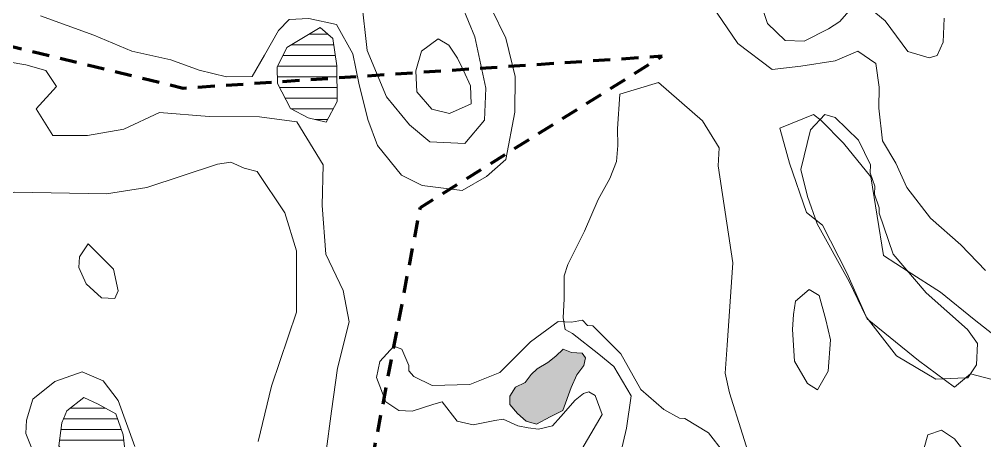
# Model space of a CAD drawing. Header units: millimetres. Extents: x 396621004 to 402046651, y 6785344214 to 6789799943.
# Drawn here: x 398659043 to 399020103, y 6788173392 to 6788331072 of the extents above; entities that cross this region are included whole.
import ezdxf

# ---------------------------------------------------------------- set-up
doc = ezdxf.new("R2010")
doc.units = ezdxf.units.MM
doc.header["$MEASUREMENT"] = 0
doc.linetypes.add('Katkoviiva pitkä', pattern=[10583.333015, 6349.999905, -4233.333111])
for name, color, linetype, lineweight, true_color in [('01 Suurleirialueen rajat_Kynä_nro__213', 7, 'Continuous', 100, 0xdf0000), ('02 Maaston rajat_Kynä_nro__82', 7, 'Continuous', 20, 0xaaaaaa), ('02 Maatalousmaa_Kynä_nro__102', 7, 'Continuous', 15, 0xcccccc), ('02 Suot_Kynä_nro__102', 7, 'Continuous', 15, 0xcccccc), ('02 Vesialueet_Kynä_nro__105', 7, 'Continuous', 15, 0xcae6ff), ('02 Vesistöt_Kynä_nro__105', 7, 'Continuous', 15, 0xcae6ff)]:
    doc.layers.add(name, color=color, linetype=linetype, lineweight=lineweight, true_color=true_color)
doc.layers.add('02 Korkeuskayrat_Kynä_nro__2', color=8, linetype='Continuous', lineweight=15)
doc.layers.add('02 Suot_Kynä_nro__101', color=252, linetype='Continuous', lineweight=15)
pattern_1 = [(0, (1245072124.6, 6788065563.7), (0, 4000), [])]

msp = doc.modelspace()

# ---------------------------------------------------------------- hatches: boundary and pattern name
at = {"layer": '02 Suot_Kynä_nro__102', "linetype": 'Continuous', "lineweight": 15, "true_color": 0xcccccc}
h = msp.add_hatch(dxfattribs=at)
h.set_pattern_fill('KAJO___suo', color=254, style=0, pattern_type=2)
h.set_pattern_definition(pattern_1)
h.paths.add_polyline_path([(398777907.9, 6788300289.81), (398777840.51, 6788313692.88), (398776341.12, 6788323915.21), (398771573.4, 6788327956.14), (398759106.57, 6788320474.43), (398755433.91, 6788313102.74), (398755568.69, 6788307101.37), (398760479.61, 6788297649.2), (398767041.54, 6788294188.41), (398773830.91, 6788292528.03)])
h = msp.add_hatch(dxfattribs=at)
h.set_pattern_fill('KAJO___suo', color=254, style=0, pattern_type=2)
h.set_pattern_definition(pattern_1)
h.paths.add_polyline_path([(398673826.74, 6788171430.33), (398677566.79, 6788165588.99), (398683505.38, 6788158727.42), (398689654.55, 6788153466.22), (398697084.11, 6788156396.89), (398699156.3, 6788164378.72), (398697867.5, 6788175601.28), (398695146.7, 6788183433.07), (398688584.77, 6788187093.91), (398683210.55, 6788189544.47), (398676758.13, 6788184603.34), (398674913.37, 6788180022.29)])
at = {"layer": '02 Vesistöt_Kynä_nro__105', "linetype": 'Continuous', "lineweight": 0, "true_color": 0x32393f}
msp.add_hatch(color=250, dxfattribs=at).paths.add_polyline_path([(398867593.24, 6788198096.43), (398870179.26, 6788201527.21), (398870785.75, 6788204337.86), (398869530.65, 6788206138.27), (398865537.89, 6788206448.34), (398862471.73, 6788207698.63), (398859708.81, 6788204978), (398856667.92, 6788202667.48), (398852767.82, 6788200226.92), (398850518.74, 6788198196.45), (398848278.08, 6788195205.77), (398844580.15, 6788193415.36), (398842465.84, 6788190024.58), (398842448.99, 6788186933.88), (398845430.92, 6788183533.1), (398848615.02, 6788180732.46), (398852464.57, 6788179582.19), (398857628.2, 6788182342.83), (398862370.65, 6788184753.38), (398865436.81, 6788193245.32)])

# ---------------------------------------------------------------- linework, layer by layer
at = {"layer": '01 Suurleirialueen rajat_Kynä_nro__213', "color": 12, "linetype": 'Katkoviiva pitkä', "lineweight": 100, "true_color": 0xdf0000, "flags": 128}
msp.add_lwpolyline([(398330494.03, 6787307321.49), (398263355.87, 6787242829.17), (398371405.31, 6787082871.69), (398378152.2, 6787092793.59), (398390058.47, 6787104302.99), (398406330.38, 6787112637.38), (398431413.52, 6787120763.59), (398481595.34, 6787023046.18), (398483711.74, 6787029131.63), (398489929.51, 6787033232.58), (398502629.52, 6787040905.8), (398515461.74, 6787046594.4), (398530278.51, 6787052282.63), (398547669.93, 6787057807.78), (398558914.74, 6787063099.4), (398572805.36, 6787067398.6), (398581735.11, 6787070375.22), (398593310.92, 6787075005.59), (398604224.92, 6787081620.4), (398614477.54, 6787085588.78), (398625722.11, 6787086581.4), (398632667.55, 6787088234.59), (398636636.11, 6787091211.22), (398641266.73, 6787096172.22), (398644243.11, 6787102125.22), (398650857.92, 6787111055.21), (398655818.91, 6787117669.77), (398660118.11, 6787122299.78), (398664748.11, 6787124284.22), (398676985.54, 6787123953.4), (398692198.92, 6787120646.4), (398703774.72, 6787115354.41), (398715680.91, 6787110393.41), (398721964.73, 6787104771.4), (398724610.72, 6787095180.03), (398731886.72, 6787089888.59), (398732878.91, 6787081950.78), (398732547.92, 6787076659.4), (398736185.92, 6787077320.59), (398740485.36, 6787073021.4), (398739162.54, 6787063761.02), (398731886.72, 6787054831.21), (398722956.91, 6787048216.41), (398712042.73, 6787040609.41), (398702120.73, 6787037964.03), (398697490.55, 6787028372.59), (398697490.55, 6787016135.78), (398698548.96, 6787001098.61), (398707015.51, 6786987340), (398709132.33, 6786968290.2), (398711248.91, 6786950298.38), (398719715.95, 6786930190.22), (398724871.34, 6786911865.03), (398722890.94, 6786901614.78), (398720774.11, 6786887856.42), (398727123.91, 6786871981.42), (398733474.31, 6786864573.4), (398751465.52, 6786861398.41), (398765223.94, 6786862456.58), (398776865.73, 6786855048.01), (398787448.92, 6786847639.99), (398795915.72, 6786838114.6), (398806499.33, 6786821181.19), (398813907.35, 6786798956.4), (398812849.13, 6786786256.2), (398808615.91, 6786774615.03), (398804382.76, 6786764031.41), (398799090.76, 6786749214.57), (398794857.55, 6786734397.8), (398785332.71, 6786716405.98), (398783215.76, 6786702647.62), (398777924.14, 6786675131.2), (398778982.31, 6786657139.62), (398784274.11, 6786645497.59), (398798032.35, 6786625389.38), (398820257.51, 6786609514.2), (398827665.72, 6786596814.18), (398837191.11, 6786588347.81), (398849890.75, 6786572472.81), (398864707.52, 6786552364.42), (398873174.5, 6786537547.58), (398879524.54, 6786537547.58), (398887990.91, 6786533314.43), (398886932.56, 6786523789.22), (398899632.76, 6786524847.39), (398905982.92, 6786518497.78), (398908099.55, 6786504739.42), (398915507.76, 6786503681), (398926091.31, 6786505797.4), (398933499.33, 6786504739.42), (398943024.72, 6786499447.18), (398959957.95, 6786494155.61), (398970541.14, 6786490980.81), (398979008.12, 6786493097.39), (398990649.91, 6786493097.39), (399002291.14, 6786492038.98), (399011816.53, 6786485689.18), (399028749.76, 6786484631.02), (399035099.74, 6786476163.98), (399042508.12, 6786462405.98), (399046741.52, 6786466639.2), (399054149.54, 6786474047.4), (399059441.72, 6786484631.02), (399064733.16, 6786501564.18), (399072141.36, 6786512147.37), (399082724.92, 6786518497.78), (399094366.52, 6786522730.99), (399100559.94, 6786527222.02), (399109182.93, 6786529080.6), (399122388.13, 6786534894.81), (399122941.35, 6786540722.39), (399121883.12, 6786548130.77), (399115533.33, 6786554480.99), (399110241.34, 6786567181.19), (399110241.34, 6786574589.39), (399113416.75, 6786579880.77), (399109182.93, 6786593639.2), (399107066.35, 6786608456.21), (399102833.14, 6786620098), (399100716.74, 6786630681), (399098599.92, 6786641264.38), (399103891.55, 6786649731.18), (399113416.75, 6786653964.57), (399118708.32, 6786665605.99), (399104949.71, 6786676189.61), (399091191.35, 6786697356.18), (399085899.72, 6786723814.79), (399086958.14, 6786750272.8), (399099658.33, 6786789431.19), (399118708.32, 6786819064.61), (399141991.34, 6786846581.58), (399150458.32, 6786860340), (399153633.31, 6786880448.4), (399154691.53, 6786902673.19), (399156808.11, 6786919606.6), (399163158.51, 6786937598.18), (399171625.13, 6786949240.21), (399188558.11, 6786961940.4), (399203375.13, 6786961940.4), (399216074.71, 6786955590), (399224541.51, 6786943948.58), (399229833.14, 6786922781.59), (399227716.56, 6786903731.42), (399220308.54, 6786894206.82), (399211841.56, 6786879389.99), (399198083.32, 6786868806.62), (399184325.14, 6786857164.83), (399174799.75, 6786847639.99), (399177974.92, 6786837056.43), (399183266.73, 6786828590), (399192791.51, 6786822239.78), (399207608.34, 6786819064.61), (399227716.56, 6786816947.97), (399244649.91, 6786822239.78), (399268991.52, 6786822239.78), (399289100.35, 6786820123.02), (399308150.34, 6786812715), (399314500.13, 6786804248.02), (399324025.34, 6786775673.19), (399326141.91, 6786754506.38), (399318733.71, 6786735456.21), (399307091.92, 6786703706.03), (399297566.72, 6786679364.42), (399296508.31, 6786653964.57), (399308150.34, 6786646556), (399316616.7, 6786641264.38), (399333550.12, 6786642322.79), (399354717.11, 6786645497.59), (399367416.94, 6786651847.63), (399395992.13, 6786677247.78), (399401283.51, 6786689947.97), (399412925.54, 6786733339.57), (399413983.71, 6786777789.83), (399410808.9, 6786816947.97), (399404458.56, 6786852931.43), (399395992.13, 6786900556.8), (399367416.94, 6786975698.4), (399350483.71, 6787037082.01), (399441500.74, 6787050840.43), (399455258.92, 6787223348.97), (399502033.89, 6787410016.96), (399490193.76, 6787413721.14), (399476964.57, 6787417359.16), (399463735.38, 6787420666.46), (399451498.37, 6787419343.54), (399441576.48, 6787412728.95), (399436284.8, 6787402145.59), (399432977.5, 6787392223.7), (399426362.91, 6787382632.53), (399422394.15, 6787371718.45), (399419748.31, 6787363119.47), (399416771.74, 6787355512.69), (399416110.28, 6787337322.55), (399415448.82, 6787319132.4), (399418425.39, 6787305241.75), (399418094.66, 6787292343.29), (399411480.06, 6787281429.2), (399400565.98, 6787268530.74), (399389651.89, 6787258278.12), (399381052.92, 6787250009.87), (399376942.14, 6787241340.8), (399371650.52, 6787233932.23), (399361067.14, 6787222290.81), (399349425.12, 6787219115.82), (399335666.75, 6787213823.83), (399321908.76, 6787219115.82), (399302858.71, 6787225465.8), (399290158.51, 6787236048.99), (399277458.32, 6787248748.82), (399270050.36, 6787258274.21), (399268688.56, 6787266894.73), (399264455.22, 6787276684.33), (399259692.71, 6787287796.86), (399257576.04, 6787298644.79), (399252813.53, 6787309492.73), (399251226.03, 6787322721.93), (399248051.02, 6787334363.62), (399248966.04, 6787356285.49), (399245658.74, 6787363230.82), (399247973.85, 6787378775.12), (399251281.15, 6787387043.37), (399259218.66, 6787397295.99), (399265171.8, 6787411517.37), (399268479.1, 6787424746.57), (399273109.32, 6787437314.3), (399280054.64, 6787445582.54), (399290307.27, 6787453850.79), (399301221.35, 6787456165.9), (399309489.6, 6787453520.06), (399318419.3, 6787449551.3), (399336609.44, 6787449551.3), (399342231.85, 6787454512.25), (399343224.04, 6787460796.12), (399343885.5, 6787468072.17), (399348184.99, 6787473694.58), (399352153.75, 6787478655.53), (399355130.31, 6787486262.31), (399360752.72, 6787495192.02), (399364390.75, 6787504121.72), (399369682.43, 6787513051.43), (399378612.13, 6787521319.68), (399386880.38, 6787528926.46), (399390849.14, 6787533887.41), (399394817.89, 6787534218.14), (399406062.71, 6787534218.14), (399417307.52, 6787534218.14), (399419291.9, 6787540171.28), (399419953.36, 6787551085.36), (399416315.33, 6787562330.17), (399410031.47, 6787571921.34), (399402424.68, 6787579858.85), (399390849.14, 6787583496.88), (399381257.97, 6787584489.07), (399375304.83, 6787581512.5), (399369682.43, 6787574897.91), (399363067.83, 6787569275.5), (399357114.69, 6787568614.04), (399349177.18, 6787573905.72), (399341901.12, 6787582173.96), (399335617.25, 6787592426.59), (399332640.69, 6787604332.86), (399333963.61, 6787620538.62), (399339337.97, 6787635041.13), (399342314.53, 6787648931.78), (399346283.29, 6787660507.32), (399350252.05, 6787669106.3), (399357858.84, 6787681012.57), (399364804.16, 6787691265.2), (399373733.87, 6787701517.82), (399380348.46, 6787710778.26), (399384978.68, 6787721030.88), (399385640.14, 6787731283.51), (399386301.6, 6787739551.75), (399391924.01, 6787749473.65), (399398869.33, 6787759064.81), (399408460.5, 6787768325.25), (399412098.53, 6787780231.52), (399408791.23, 6787794122.17), (399402798.4, 6787804454.17), (399395654.64, 6787816360.45), (399382954.62, 6787829060.47), (399368667.09, 6787829060.47), (399361920.2, 6787835410.49), (399351204.55, 6787846126.13), (399343267.04, 6787862398.04), (399342473.28, 6787878273.07), (399347235.79, 6787896529.36), (399357157.69, 6787913198.14), (399371048.34, 6787929470.05), (399386923.37, 6787946932.58), (399409148.42, 6787959235.73), (399427801.58, 6787958441.98), (399441824.52, 6787955663.85), (399435209.93, 6788003950.41), (399289318.39, 6788008712.92), (399206768.22, 6787976169.1), (399228199.51, 6787789637.48), (398842396.45, 6787856021.47), (398735589.51, 6787874399.42), (398517791.84, 6787911875.22), (398528573.64, 6788039933.81), (398768815.78, 6788048929.66), (398809032.53, 6788260596.75), (398899520.21, 6788317217.7), (398720379.3, 6788305223.23), (398571683.17, 6788341206.64), (398534112.26, 6788397827.58), (398294928.45, 6788248602.28), (398306503.99, 6787970154.23), (398468429.31, 6787857044.63), (398483753.13, 6787866128.67), (398514841.73, 6787881342.24), (398559820.99, 6787879357.87), (398575696.02, 6787851576.56), (398574373.1, 6787840993.21), (398565774.13, 6787824456.71), (398558498.07, 6787803951.46), (398557836.61, 6787710685.65), (398559820.99, 6787704732.52), (398571065.8, 6787690180.4), (398588925.21, 6787678274.13), (398612076.3, 6787664383.48), (398630597.17, 6787655123.04), (398633904.47, 6787624034.44), (398638534.69, 6787597576.05), (398642503.45, 6787573102.04), (398647133.66, 6787568471.83), (398655732.64, 6787562518.69), (398670946.21, 6787561195.77), (398691451.46, 6787557227.01), (398708649.41, 6787550612.42), (398725185.9, 6787537383.22), (398739076.56, 6787520846.73), (398743045.31, 6787501002.94), (398744368.23, 6787479174.77), (398815144.42, 6787413028.81), (398793316.25, 6787347544.3), (398754640.94, 6787279440.59), (398741901.13, 6787253553.2), (398724791.33, 6787218540.01), (398708704.72, 6787202241.19), (398689654.36, 6787184038), (398672297.73, 6787173666.6), (398653670.9, 6787166469.58), (398631445.93, 6787161601.6), (398627974.49, 6787171545.87), (398623211.98, 6787179086.51), (398621624.47, 6787189405.28), (398620036.97, 6787201311.56), (398620036.97, 6787215202.21), (398620433.85, 6787245364.77), (398623211.98, 6787254096.04), (398628768.24, 6787264017.93), (398600590.06, 6787346568.1), (398596224.42, 6787349346.23), (398587890.03, 6787351330.61), (398577174.38, 6787352918.11), (398484283.4, 6787336425.72)], close=True, dxfattribs=at)
at = {"layer": '02 Korkeuskayrat_Kynä_nro__2', "color": 8, "linetype": 'Continuous', "lineweight": 15, "flags": 128}
for points in [[(398798958.3, 6788357953), (398805907.71, 6788356632.7), (398814668.19, 6788351221.46), (398822249.37, 6788341859.32), (398829459.91, 6788324515.35), (398833587.44, 6788305300.96), (398833031.49, 6788293308.21), (398825627.2, 6788284646.23), (398812638.12, 6788285236.37), (398804922.16, 6788291597.82), (398796389.12, 6788302000.2), (398789178.58, 6788319354.17), (398787055.85, 6788338468.54), (398793693.59, 6788352181.68)], [(398827834.17, 6788306191.16), (398828027.91, 6788299379.6), (398819924.47, 6788295818.79), (398813362.54, 6788297419.15), (398807752.47, 6788303980.65), (398807390.26, 6788311802.44), (398809411.9, 6788319154.12), (398815746.4, 6788323765.18), (398819680.19, 6788321444.65), (398822940.09, 6788316543.53), (398825197.6, 6788311872.46)], [(399012814.92, 6788196956.17), (399013817.32, 6788196906.16), (399017043.53, 6788201767.27), (399017414.17, 6788209759.1), (399013640.43, 6788214940.28), (398998259.06, 6788228663.42), (398985910.16, 6788243246.76), (398980603.34, 6788258500.25), (398980695.99, 6788260500.71), (398978927.05, 6788265591.87), (398979061.83, 6788268582.56), (398977292.89, 6788273673.72), (398977436.09, 6788276674.41), (398972853.69, 6788285886.51), (398964227.99, 6788294298.44), (398960277.35, 6788295478.71), (398955004.22, 6788289717.39), (398951323.14, 6788274863.99), (398953858.62, 6788264741.68), (398957396.51, 6788254559.35), (398969425.31, 6788232984.41), (398975818.77, 6788219681.37), (398987165.27, 6788205138.04), (399001780.09, 6788196466.06)], [(398684743.64, 6788247057.63), (398681517.42, 6788242206.52), (398681332.11, 6788238205.61), (398684052.91, 6788232074.2), (398689823.03, 6788226803), (398694818.18, 6788226572.94), (398695955.36, 6788229523.62), (398694321.19, 6788237615.47)], [(398948172.74, 6788214970.29), (398948543.37, 6788220561.57), (398949293.07, 6788225542.71), (398954423, 6788229993.73), (398958163.05, 6788227683.2), (398960690.11, 6788218601.12), (398962467.47, 6788211139.41), (398961515.61, 6788199366.72), (398957514.44, 6788192475.14), (398953782.81, 6788194785.67), (398949023.52, 6788203137.58)], [(399009757.18, 6788152045.89), (399003801.74, 6788153316.18), (399000036.42, 6788158497.37), (398996405.88, 6788166679.24), (398998823.43, 6788175571.28), (399003911.25, 6788177341.68), (399008763.2, 6788174120.94), (399014440.66, 6788166849.28), (399014929.23, 6788155816.76)]]:
    msp.add_lwpolyline(points, close=True, dxfattribs=at)
for points in [[(399020463.49, 6788237055.34), (399011155.48, 6788246737.56), (398999842.68, 6788256679.83), (398990981.13, 6788268152.46), (398986845.17, 6788277274.54), (398981892.14, 6788285626.45), (398980460.14, 6788297879.26), (398980687.57, 6788305681.04), (398979348.23, 6788314533.07), (398972685.22, 6788319134.12), (398964177.45, 6788315583.31), (398951306.29, 6788313552.84), (398940667.37, 6788312272.55), (398927754.1, 6788322054.79), (398916247.55, 6788339008.67)], [(398936186.05, 6788337628.35), (398938814.2, 6788329496.49), (398945527.75, 6788323185.05), (398952527.7, 6788322864.97), (398961743.05, 6788327446.02), (398965879, 6788330256.66), (398970107.62, 6788335067.77)], [(398975195.43, 6788336838.17), (398982911.38, 6788330476.72), (398991393.88, 6788319074.11), (398999295.15, 6788316713.57), (399002336.05, 6788317573.76), (399004568.28, 6788322474.88), (399004981.04, 6788331466.94)], [(398666978.41, 6788332347.14), (398686925.33, 6788325165.5), (398701161.1, 6788319144.12), (398715666.42, 6788315913.38), (398726355.88, 6788311992.49), (398736489.39, 6788309491.91), (398746092.22, 6788309611.94), (398750733.58, 6788317683.79), (398756015.14, 6788326935.91), (398759940.5, 6788331016.84), (398767353.21, 6788331396.93), (398777688.88, 6788329096.4), (398783762.25, 6788318103.88), (398786045.03, 6788307231.4), (398789439.71, 6788293518.26), (398792952.32, 6788283806.04), (398802024.47, 6788272723.5), (398809715.15, 6788268902.63), (398824666.92, 6788267052.21), (398833823.3, 6788272193.38), (398841016.99, 6788278584.84), (398844344.29, 6788296298.9), (398844546.45, 6788309701.96), (398840966.45, 6788324025.24), (398835693.32, 6788334987.75)], [(398773712.98, 6788168479.65), (398775785.17, 6788184433.3), (398778067.94, 6788200577), (398782380.79, 6788217860.95), (398780131.71, 6788229543.62), (398773729.82, 6788243136.73), (398772272.55, 6788261400.91), (398772727.42, 6788276594.39), (398762804.5, 6788292698.07), (398748846.71, 6788294518.49), (398730045.39, 6788294668.52), (398711479.92, 6788296218.88), (398698086.51, 6788290007.46), (398684608.86, 6788287606.91), (398671602.93, 6788287586.9), (398665302.12, 6788297579.19), (398672950.69, 6788305961.11), (398668924.24, 6788311942.47), (398661528.38, 6788314082.96), (398654831.67, 6788315183.22)], [(398748425.53, 6788173060.7), (398753378.57, 6788193855.46), (398762661.3, 6788221461.77), (398762711.84, 6788244487.04), (398758365.3, 6788258700.29), (398748063.32, 6788274183.84), (398743110.29, 6788275414.12), (398738207.79, 6788277644.63), (398733170.52, 6788276874.45), (398706737.48, 6788268082.44), (398691608.81, 6788265771.91), (398657181.84, 6788266382.05), (398652523.63, 6788264861.7)], [(398922438.85, 6788169069.79), (398916761.39, 6788176341.45), (398908000.92, 6788181742.69), (398906004.54, 6788181842.71), (398900150.19, 6788185113.46), (398891473.95, 6788192515.15), (398884078.09, 6788205868.21), (398873548.67, 6788216370.61), (398871552.3, 6788216460.63), (398869648.58, 6788218551.11), (398865605.28, 6788217730.92), (398860610.13, 6788217960.97), (398850249.18, 6788210429.25), (398838708.95, 6788198946.62), (398827488.8, 6788194455.6), (398813463.62, 6788194095.51), (398806606.87, 6788197416.27), (398804694.73, 6788199506.75), (398804787.38, 6788201507.21), (398802066.58, 6788207638.61), (398799118.35, 6788208768.87), (398793845.22, 6788203007.55), (398792573.26, 6788197056.19), (398796153.26, 6788187884.09), (398801013.64, 6788184663.36), (398806008.8, 6788184433.3), (398814137.5, 6788187053.9), (398817178.4, 6788187924.1), (398822855.86, 6788180652.44), (398828802.87, 6788179382.15), (398836889.46, 6788181012.52), (398840023.02, 6788181452.62), (398845447.77, 6788178952.05), (398849331.02, 6788178171.87), (398853222.69, 6788177691.76), (398858403.16, 6788178962.05), (398861578.83, 6788182432.85), (398866986.74, 6788188514.24), (398870111.87, 6788191084.83), (398872057.71, 6788191634.95), (398874357.33, 6788190304.65), (398877027.59, 6788183173.02), (398867256.29, 6788166599.22)], [(398665950.74, 6788164828.82), (398661460.99, 6788176051.39), (398661688.43, 6788181042.53), (398664055.44, 6788188944.34), (398672369.47, 6788195575.85), (398682545.09, 6788199106.66), (398690395.83, 6788195745.89), (398696073.29, 6788188474.23), (398702281.43, 6788171170.27)]]:
    msp.add_lwpolyline(points, dxfattribs=at)
at = {"layer": '02 Maaston rajat_Kynä_nro__82', "color": 253, "linetype": 'Continuous', "lineweight": 20, "true_color": 0xaaaaaa, "flags": 128}
for points in [[(398771573.4, 6788327956.14), (398776341.12, 6788323915.21), (398777840.51, 6788313692.88), (398777907.9, 6788300289.81), (398773830.91, 6788292528.03), (398767041.54, 6788294188.41), (398760479.61, 6788297649.2), (398755568.69, 6788307101.37), (398755433.91, 6788313102.74), (398759106.57, 6788320474.43)], [(398982212.23, 6788242746.64), (398991478.12, 6788236765.28), (399003540.61, 6788228943.49), (399016184.33, 6788218761.16), (399030083.16, 6788207778.64), (399043257.56, 6788198326.48), (399048943.45, 6788192005.04), (399047233.47, 6788189904.56), (399014743.91, 6788198396.5), (399008788.47, 6788193375.35), (398995352.94, 6788203387.64), (398976096.75, 6788218961.2), (398968557.69, 6788236165.14), (398959451.85, 6788254039.23), (398953412.18, 6788258840.33), (398947128.22, 6788277254.54), (398943430.29, 6788290297.52), (398956048.74, 6788295488.71), (398958963.28, 6788293178.18), (398967336.27, 6788284716.25), (398977562.44, 6788272173.38)], [(398688584.77, 6788187093.91), (398695146.7, 6788183433.07), (398697867.5, 6788175601.28), (398699156.3, 6788164378.72), (398697084.11, 6788156396.89), (398689654.55, 6788153466.22), (398683505.38, 6788158727.42), (398677566.79, 6788165588.99), (398673826.74, 6788171430.33), (398674913.37, 6788180022.29), (398676758.13, 6788184603.34), (398683210.55, 6788189544.47)]]:
    msp.add_lwpolyline(points, close=True, dxfattribs=at)
msp.add_lwpolyline([(398948475.99, 6788087361.1), (398941105.4, 6788088871.44), (398931494.15, 6788094492.73), (398928773.35, 6788099263.82), (398925395.51, 6788107335.67), (398927594.05, 6788120608.7), (398933018.81, 6788127750.34), (398939782.9, 6788137192.5), (398934332.88, 6788160337.79), (398924628.97, 6788191314.88), (398923036.92, 6788198626.55), (398923786.62, 6788209148.96), (398925884.07, 6788239895.99), (398920383.51, 6788276264.31), (398920838.38, 6788282945.84), (398914520.73, 6788293108.17), (398898094.84, 6788307371.43), (398883614.79, 6788303020.43)], dxfattribs=at)
at = {"layer": '02 Maatalousmaa_Kynä_nro__102', "color": 254, "linetype": 'Continuous', "lineweight": 15, "true_color": 0xcccccc, "flags": 128}
msp.add_lwpolyline([(398883176.77, 6788165268.92), (398886183.97, 6788178021.84), (398887910.79, 6788190174.62), (398881357.29, 6788201197.14), (398875764.06, 6788205728.18), (398865942.22, 6788213529.96), (398863204.58, 6788215060.31), (398862454.88, 6788219371.3), (398862783.4, 6788226522.93), (398862766.55, 6788235104.9), (398864249.09, 6788239315.86), (398870482.51, 6788251808.72), (398875511.36, 6788263701.44), (398879908.44, 6788271473.22), (398882418.65, 6788277844.67), (398882881.95, 6788283836.04), (398882755.59, 6788290107.48), (398883614.79, 6788303020.43), (398898094.84, 6788307371.43), (398914520.73, 6788293108.17), (398920838.38, 6788282945.84), (398920383.51, 6788276264.31), (398925884.07, 6788239895.99), (398923786.62, 6788209148.96), (398923036.92, 6788198626.55), (398924628.97, 6788191314.88), (398934332.88, 6788160337.79)], dxfattribs=at)
msp.add_lwpolyline([(398982212.23, 6788242746.64), (398991478.12, 6788236765.28), (399003540.61, 6788228943.49), (399016184.33, 6788218761.16), (399030083.16, 6788207778.64), (399043257.56, 6788198326.48), (399048943.45, 6788192005.04), (399047233.47, 6788189904.56), (399014743.91, 6788198396.5), (399008788.47, 6788193375.35), (398995352.94, 6788203387.64), (398976096.75, 6788218961.2), (398968557.69, 6788236165.14), (398959451.85, 6788254039.23), (398953412.18, 6788258840.33), (398947128.22, 6788277254.54), (398943430.29, 6788290297.52), (398956048.74, 6788295488.71), (398958963.28, 6788293178.18), (398967336.27, 6788284716.25), (398977562.44, 6788272173.38)], close=True, dxfattribs=at)
at = {"layer": '02 Suot_Kynä_nro__101', "color": 252, "linetype": 'Continuous', "lineweight": 15, "flags": 128}
for points in [[(398771573.4, 6788327956.14), (398776341.12, 6788323915.21), (398777840.51, 6788313692.88), (398777907.9, 6788300289.81), (398773830.91, 6788292528.03), (398767041.54, 6788294188.41), (398760479.61, 6788297649.2), (398755568.69, 6788307101.37), (398755433.91, 6788313102.74), (398759106.57, 6788320474.43)], [(398688584.77, 6788187093.91), (398695146.7, 6788183433.07), (398697867.5, 6788175601.28), (398699156.3, 6788164378.72), (398697084.11, 6788156396.89), (398689654.55, 6788153466.22), (398683505.38, 6788158727.42), (398677566.79, 6788165588.99), (398673826.74, 6788171430.33), (398674913.37, 6788180022.29), (398676758.13, 6788184603.34), (398683210.55, 6788189544.47)]]:
    msp.add_lwpolyline(points, close=True, dxfattribs=at)
at = {"layer": '02 Vesialueet_Kynä_nro__105', "color": 254, "linetype": 'Continuous', "lineweight": 15, "true_color": 0xcae6ff, "flags": 128}
msp.add_lwpolyline([(398883614.79, 6788303020.43), (398882755.59, 6788290107.48), (398882881.95, 6788283836.04), (398882418.65, 6788277844.67), (398879908.44, 6788271473.22), (398875511.36, 6788263701.44), (398870482.51, 6788251808.72), (398864249.09, 6788239315.86), (398862766.55, 6788235104.9), (398862783.4, 6788226522.93), (398862454.88, 6788219371.3), (398863204.58, 6788215060.31), (398865942.22, 6788213529.96), (398875764.06, 6788205728.18), (398881357.29, 6788201197.14), (398887910.79, 6788190174.62), (398886183.97, 6788178021.84), (398883176.77, 6788165268.92), (398881306.75, 6788158157.29), (398877255.03, 6788147884.94)], dxfattribs=at)
for points in [[(398852767.82, 6788200226.92), (398856667.92, 6788202667.48), (398859708.81, 6788204978), (398862471.73, 6788207698.63), (398865537.89, 6788206448.34), (398869530.65, 6788206138.27), (398870785.75, 6788204337.86), (398870179.26, 6788201527.21), (398867593.24, 6788198096.43), (398865436.81, 6788193245.32), (398862370.65, 6788184753.38), (398857628.2, 6788182342.83), (398852464.57, 6788179582.19), (398848615.02, 6788180732.46), (398845430.92, 6788183533.1), (398842448.99, 6788186933.88), (398842465.84, 6788190024.58), (398844580.15, 6788193415.36), (398848278.08, 6788195205.77), (398850518.74, 6788198196.45)], [(398852767.82, 6788200226.92), (398850518.74, 6788198196.45), (398848278.08, 6788195205.77), (398844580.15, 6788193415.36), (398842465.84, 6788190024.58), (398842448.99, 6788186933.88), (398845430.92, 6788183533.1), (398848615.02, 6788180732.46), (398852464.57, 6788179582.19), (398857628.2, 6788182342.83), (398862370.65, 6788184753.38), (398865436.81, 6788193245.32), (398867593.24, 6788198096.43), (398870179.26, 6788201527.21), (398870785.75, 6788204337.86), (398869530.65, 6788206138.27), (398865537.89, 6788206448.34), (398862471.73, 6788207698.63), (398859708.81, 6788204978), (398856667.92, 6788202667.48)]]:
    msp.add_lwpolyline(points, close=True, dxfattribs=at)

doc.saveas('drawing.dxf')
